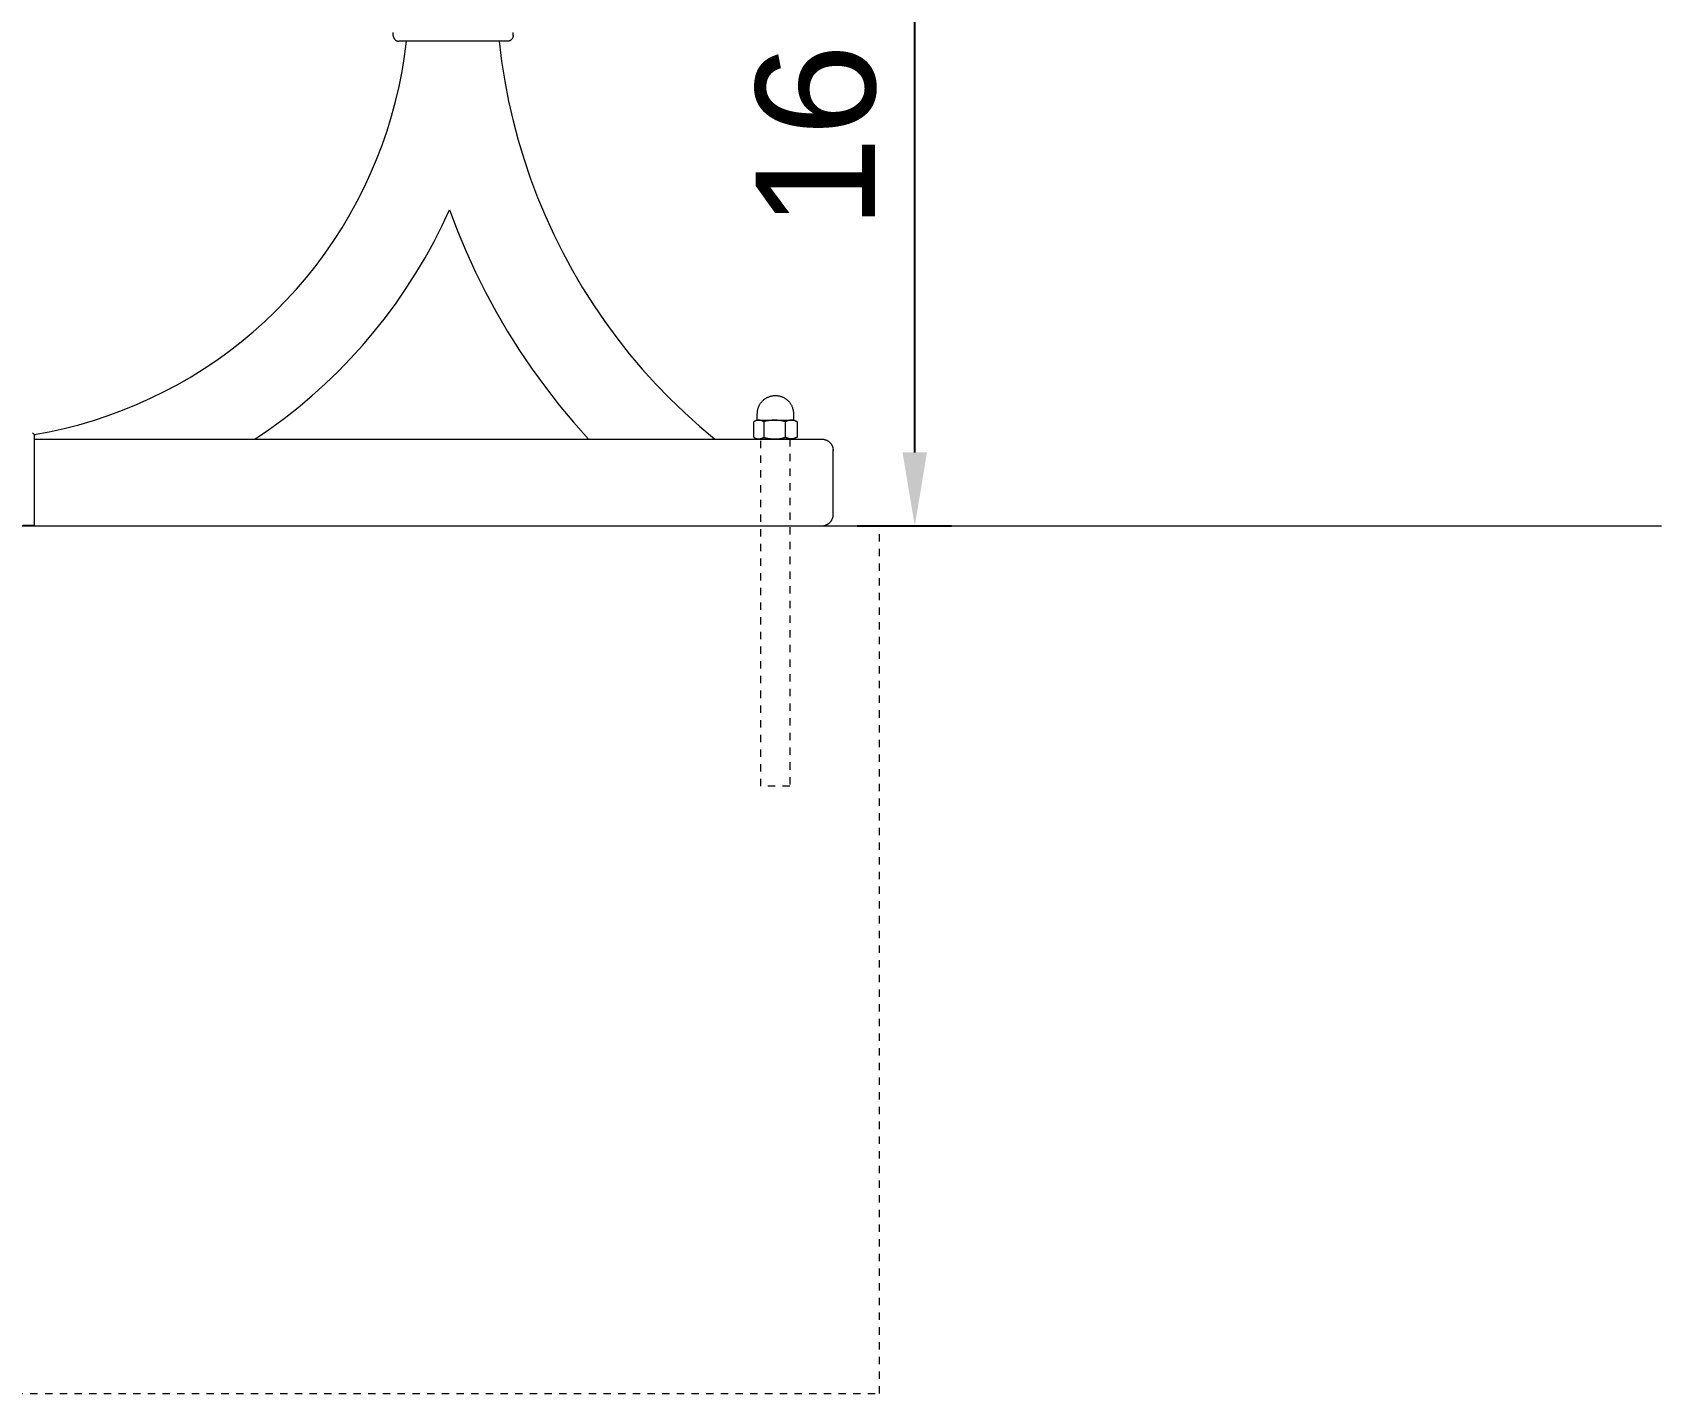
# Model space of a CAD drawing. Header units: inches. Extents: x -10 to 169, y -3 to 129.
# Drawn here: x 146.81 to 168.98, y 85.72 to 104.25 of the extents above; entities that cross this region are included whole.
import ezdxf

# ---------------------------------------------------------------- set-up
doc = ezdxf.new("R2010")
doc.units = ezdxf.units.IN
doc.linetypes.add('HIDDEN', pattern=[1.905, 1.27, -0.635])
for name, color, linetype, lineweight in [('ZANO_R', 7, 'Continuous', 0), ('ZANO_R_przerywana', 250, 'HIDDEN', 0), ('ZANO_W', 1, 'Continuous', 0)]:
    doc.layers.add(name, color=color, linetype=linetype, lineweight=lineweight)
doc.styles.get("Standard").update_dxf_attribs({"font": 'arial.ttf'})
doc.dimstyles.new('amerykanie', dxfattribs={"dimtxt": 50, "dimasz": 50, "dimexe": 0.5, "dimexo": 0.5, "dimgap": 1, "dimtad": 1, "dimdec": 0, "dimzin": 0, "dimlunit": 5, "dimtxsty": 'Standard', "dimcen": 0.09, "dimclrd": 1, "dimclre": 1, "dimclrt": 1, "dimazin": 0, "dimtfac": 1, "dimtdec": 0, "dimtmove": 0, "dimatfit": 3, "dimfxl": 1, "dimtzin": 0, "dimarcsym": 1})

# ---------------------------------------------------------------- blocks, each defined once
blk = doc.blocks.new('*D355')
at = {"layer": 'ZANO_W', "color": 1, "lineweight": -2}
for p, q in [((153.159, 114.45), (159.318, 114.45)), ((158.818, 98.535), (158.818, 113.45)), ((158.035, 97.535), (159.318, 97.535))]:
    blk.add_line(p, q, dxfattribs=at)
at = {"layer": 'ZANO_W', "color": 1}
for points in [[(158.984, 113.45), (158.651, 113.45), (158.818, 114.45)], [(158.651, 98.535), (158.984, 98.535), (158.818, 97.535)]]:
    blk.add_solid(points, dxfattribs=at)
at = {"layer": 'ZANO_W', "color": 1, "insert": (157.477, 105.993), "char_height": 1.625, "attachment_point": 5, "rotation": 90}
blk.add_mtext('16 15/16', dxfattribs=at)

msp = doc.modelspace()

# ---------------------------------------------------------------- linework, layer by layer
at = {"layer": 'ZANO_R'}
for p, q in [((151.71822, 104.25141), (151.71827, 104.2541)), ((151.71822, 104.21204), (151.71822, 104.25141)), ((151.71822, 104.21204), (151.71827, 104.20935)), ((151.71827, 104.20935), (151.71841, 104.20667)), ((151.71841, 104.20667), (151.71864, 104.20399)), ((151.71864, 104.20399), (151.71896, 104.20132)), ((153.35084, 104.20399), (153.35052, 104.20132)), ((153.35107, 104.20667), (153.35084, 104.20399)), ((153.35121, 104.20935), (153.35107, 104.20667)), ((153.35126, 104.21204), (153.35121, 104.20935)), ((153.35125, 104.21204), (153.35125, 104.25141)), ((151.71896, 104.20132), (151.71937, 104.19866)), ((151.71937, 104.19866), (151.71987, 104.19602)), ((151.71987, 104.19602), (151.72046, 104.1934)), ((151.72046, 104.1934), (151.72114, 104.1908)), ((151.72114, 104.1908), (151.72191, 104.18822)), ((151.72191, 104.18822), (151.72277, 104.18567)), ((151.72277, 104.18567), (151.72371, 104.18315)), ((151.72371, 104.18315), (151.72474, 104.18067)), ((151.72474, 104.18067), (151.72586, 104.17822)), ((151.72586, 104.17822), (151.72705, 104.17581)), ((151.72705, 104.17581), (151.72833, 104.17345)), ((151.72833, 104.17345), (151.72969, 104.17113)), ((151.72969, 104.17113), (151.73112, 104.16885)), ((151.73112, 104.16885), (151.73264, 104.16663)), ((151.73264, 104.16663), (151.73422, 104.16446)), ((151.73422, 104.16446), (151.73588, 104.16235)), ((151.73588, 104.16235), (151.73762, 104.16029)), ((151.73762, 104.16029), (151.73942, 104.15829)), ((151.73942, 104.15829), (151.74129, 104.15636)), ((151.74129, 104.15636), (151.74322, 104.15449)), ((151.74322, 104.15449), (151.74522, 104.15269)), ((151.74522, 104.15269), (151.74727, 104.15096)), ((151.74727, 104.15096), (151.74939, 104.1493)), ((151.74939, 104.1493), (151.75156, 104.14771)), ((151.75156, 104.14771), (151.75378, 104.1462)), ((151.75378, 104.1462), (151.75605, 104.14476)), ((151.75605, 104.14476), (151.75837, 104.1434)), ((151.75837, 104.1434), (151.76074, 104.14213)), ((151.76074, 104.14213), (151.76315, 104.14093)), ((151.76315, 104.14093), (151.76559, 104.13982)), ((151.76559, 104.13982), (151.76808, 104.13879)), ((151.76808, 104.13879), (151.7706, 104.13785)), ((151.7706, 104.13785), (151.77314, 104.13699)), ((151.77314, 104.13699), (151.77572, 104.13622)), ((151.77572, 104.13622), (151.77832, 104.13554)), ((151.77832, 104.13554), (151.78094, 104.13495)), ((151.78094, 104.13495), (151.78359, 104.13444)), ((151.78359, 104.13444), (151.78624, 104.13403)), ((151.78624, 104.13403), (151.78891, 104.13371)), ((151.78891, 104.13371), (151.79159, 104.13348)), ((151.79159, 104.13348), (151.79428, 104.13334)), ((151.79428, 104.13334), (151.79696, 104.1333)), ((153.27252, 104.1333), (151.79696, 104.1333)), ((151.87259, 103.92675), (151.89922, 104.1333)), ((153.16069, 104.1333), (153.19415, 103.86049)), ((153.2752, 104.13334), (153.27252, 104.1333)), ((153.27789, 104.13348), (153.2752, 104.13334)), ((153.28057, 104.13371), (153.27789, 104.13348)), ((153.28324, 104.13403), (153.28057, 104.13371)), ((153.28589, 104.13444), (153.28324, 104.13403)), ((153.28854, 104.13495), (153.28589, 104.13444)), ((153.29116, 104.13554), (153.28854, 104.13495)), ((153.29376, 104.13622), (153.29116, 104.13554)), ((153.29634, 104.13699), (153.29376, 104.13622)), ((153.29888, 104.13785), (153.29634, 104.13699)), ((153.3014, 104.13879), (153.29888, 104.13785)), ((153.30389, 104.13982), (153.3014, 104.13879)), ((153.30633, 104.14093), (153.30389, 104.13982)), ((153.30874, 104.14213), (153.30633, 104.14093)), ((153.31111, 104.1434), (153.30874, 104.14213)), ((153.31343, 104.14476), (153.31111, 104.1434)), ((153.3157, 104.1462), (153.31343, 104.14476)), ((153.31792, 104.14771), (153.3157, 104.1462)), ((153.32009, 104.1493), (153.31792, 104.14771)), ((153.32221, 104.15096), (153.32009, 104.1493)), ((153.32426, 104.15269), (153.32221, 104.15096)), ((153.32626, 104.15449), (153.32426, 104.15269)), ((153.32819, 104.15636), (153.32626, 104.15449)), ((153.33006, 104.15829), (153.32819, 104.15636)), ((153.33186, 104.16029), (153.33006, 104.15829)), ((153.3336, 104.16235), (153.33186, 104.16029)), ((153.33526, 104.16446), (153.3336, 104.16235)), ((153.33684, 104.16663), (153.33526, 104.16446)), ((153.33836, 104.16885), (153.33684, 104.16663)), ((153.33979, 104.17113), (153.33836, 104.16885)), ((153.34115, 104.17345), (153.33979, 104.17113)), ((153.34243, 104.17581), (153.34115, 104.17345)), ((153.34362, 104.17822), (153.34243, 104.17581)), ((153.34474, 104.18067), (153.34362, 104.17822)), ((153.34577, 104.18315), (153.34474, 104.18067)), ((153.34671, 104.18567), (153.34577, 104.18315)), ((153.34757, 104.18822), (153.34671, 104.18567)), ((153.34834, 104.1908), (153.34757, 104.18822)), ((153.34902, 104.1934), (153.34834, 104.1908)), ((153.34961, 104.19602), (153.34902, 104.1934)), ((153.35011, 104.19866), (153.34961, 104.19602)), ((153.35052, 104.20132), (153.35011, 104.19866)), ((151.83894, 103.72124), (151.87259, 103.92675)), ((153.19415, 103.86049), (153.23688, 103.58898)), ((151.79832, 103.51698), (151.83894, 103.72124)), ((153.23688, 103.58898), (153.28883, 103.31909)), ((151.75077, 103.31423), (151.79832, 103.51698)), ((153.28883, 103.31909), (153.34993, 103.05112)), ((151.63512, 102.91416), (151.69635, 103.11321)), ((151.69635, 103.11321), (151.75077, 103.31423)), ((151.56715, 102.71731), (151.63512, 102.91416)), ((153.34993, 103.05112), (153.42013, 102.78538)), ((151.49253, 102.52288), (151.56715, 102.71731)), ((153.42013, 102.78538), (153.49934, 102.52219)), ((151.41132, 102.33111), (151.49253, 102.52288)), ((153.49934, 102.52219), (153.58746, 102.26185)), ((151.32364, 102.14222), (151.41132, 102.33111)), ((153.58746, 102.26185), (153.68439, 102.00466)), ((151.22959, 101.95641), (151.32364, 102.14222)), ((153.68439, 102.00466), (153.79003, 101.75092)), ((151.02278, 101.59494), (151.12926, 101.77392)), ((151.12926, 101.77392), (151.22959, 101.95641)), ((152.38149, 101.61679), (152.48469, 101.83808)), ((152.48469, 101.83808), (152.59341, 101.55181)), ((150.91028, 101.41969), (151.02278, 101.59494)), ((152.27094, 101.39907), (152.38149, 101.61679)), ((152.59341, 101.55181), (152.71155, 101.26929)), ((153.79003, 101.75092), (153.90424, 101.50093)), ((150.79187, 101.24837), (150.91028, 101.41969)), ((152.15317, 101.18517), (152.27094, 101.39907)), ((153.90424, 101.50093), (154.0269, 101.25497)), ((150.6677, 101.08118), (150.79187, 101.24837)), ((152.02831, 100.97533), (152.15317, 101.18517)), ((152.71155, 101.26929), (152.83896, 100.99084)), ((154.0269, 101.25497), (154.15786, 101.01332)), ((150.40267, 100.75996), (150.53792, 100.91831)), ((150.53792, 100.91831), (150.6677, 101.08118)), ((151.89651, 100.76978), (152.02831, 100.97533)), ((152.83896, 100.99084), (152.97553, 100.71675)), ((154.15786, 101.01332), (154.29698, 100.77628)), ((150.2621, 100.60629), (150.40267, 100.75996)), ((151.7579, 100.56876), (151.89651, 100.76978)), ((152.97553, 100.71675), (153.12109, 100.44734)), ((154.29698, 100.77628), (154.44408, 100.54411)), ((149.9657, 100.31376), (150.11639, 100.4575)), ((150.11639, 100.4575), (150.2621, 100.60629)), ((151.61265, 100.37248), (151.7579, 100.56876)), ((153.12109, 100.44734), (153.27548, 100.18289)), ((154.44408, 100.54411), (154.59901, 100.31709)), ((149.81021, 100.17522), (149.9657, 100.31376)), ((151.46092, 100.18118), (151.61265, 100.37248)), ((154.59901, 100.31709), (154.76158, 100.09547)), ((149.48554, 99.91442), (149.65009, 100.04206)), ((149.65009, 100.04206), (149.81021, 100.17522)), ((151.13869, 99.81431), (151.30287, 99.99505)), ((151.30287, 99.99505), (151.46092, 100.18118)), ((153.27548, 100.18289), (153.43854, 99.9237)), ((154.76158, 100.09547), (154.93159, 99.87951)), ((149.14387, 99.67631), (149.31673, 99.79246)), ((149.31673, 99.79246), (149.48554, 99.91442)), ((150.96855, 99.63917), (151.13869, 99.81431)), ((153.43854, 99.9237), (153.61009, 99.67004)), ((154.93159, 99.87951), (155.10887, 99.66947)), ((148.78681, 99.462), (148.96716, 99.56612)), ((148.96716, 99.56612), (149.14387, 99.67631)), ((150.79265, 99.46981), (150.96855, 99.63917)), ((153.61009, 99.67004), (153.78995, 99.4222)), ((155.10887, 99.66947), (155.29319, 99.46559)), ((148.41599, 99.27246), (148.60301, 99.36407)), ((148.60301, 99.36407), (148.78681, 99.462)), ((150.61119, 99.30643), (150.79265, 99.46981)), ((153.78995, 99.4222), (153.9779, 99.18044)), ((155.29319, 99.46559), (155.48434, 99.2681)), ((147.83775, 99.03652), (148.03314, 99.10859)), ((148.03314, 99.10859), (148.22596, 99.18727)), ((148.22596, 99.18727), (148.41599, 99.27246)), ((150.23238, 98.99833), (150.42436, 99.14922)), ((150.42436, 99.14922), (150.61119, 99.30643)), ((153.9779, 99.18044), (154.17375, 98.94504)), ((155.48434, 99.2681), (155.68211, 99.07724)), ((156.67698, 99.09708), (156.67827, 99.10538)), ((156.67827, 99.10538), (156.67984, 99.11364)), ((156.67984, 99.11364), (156.68169, 99.12183)), ((156.68169, 99.12183), (156.68381, 99.12996)), ((156.68381, 99.12996), (156.68622, 99.13801)), ((156.68622, 99.13801), (156.6889, 99.14598)), ((156.6889, 99.14598), (156.69185, 99.15384)), ((156.69185, 99.15384), (156.69506, 99.16161)), ((156.69506, 99.16161), (156.69854, 99.16926)), ((156.69854, 99.16926), (156.70228, 99.17678)), ((156.70228, 99.17678), (156.70627, 99.18417)), ((156.70627, 99.18417), (156.71051, 99.19143)), ((156.71051, 99.19143), (156.715, 99.19853)), ((156.715, 99.19853), (156.71973, 99.20547)), ((156.71973, 99.20547), (156.72469, 99.21226)), ((156.72469, 99.21226), (156.72988, 99.21886)), ((156.72988, 99.21886), (156.73529, 99.22529)), ((156.73529, 99.22529), (156.74092, 99.23153)), ((156.74092, 99.23153), (156.74676, 99.23757)), ((156.74676, 99.23757), (156.7528, 99.24341)), ((156.7528, 99.24341), (156.75904, 99.24904)), ((156.75904, 99.24904), (156.76546, 99.25445)), ((156.76546, 99.25445), (156.77207, 99.25964)), ((156.77207, 99.25964), (156.77885, 99.2646)), ((156.77885, 99.2646), (156.7858, 99.26933)), ((156.7858, 99.26933), (156.7929, 99.27382)), ((156.7929, 99.27382), (156.80015, 99.27806)), ((156.80015, 99.27806), (156.80755, 99.28205)), ((156.80755, 99.28205), (156.81507, 99.28579)), ((156.81507, 99.28579), (156.82272, 99.28927)), ((156.82272, 99.28927), (156.83048, 99.29248)), ((156.83048, 99.29248), (156.83835, 99.29543)), ((156.83835, 99.29543), (156.84631, 99.29811)), ((156.84631, 99.29811), (156.85437, 99.30051)), ((156.85437, 99.30051), (156.86249, 99.30264)), ((156.86249, 99.30264), (156.87069, 99.30449)), ((156.87069, 99.30449), (156.87894, 99.30606)), ((156.87894, 99.30606), (156.88725, 99.30735)), ((156.88725, 99.30735), (156.89559, 99.30835)), ((156.89559, 99.30835), (156.90396, 99.30906)), ((156.90396, 99.30906), (156.91235, 99.30949)), ((156.91235, 99.30949), (156.92075, 99.30964)), ((156.92075, 99.30964), (156.92915, 99.30949)), ((156.92915, 99.30949), (156.93754, 99.30906)), ((156.93754, 99.30906), (156.94592, 99.30835)), ((156.94592, 99.30835), (156.95426, 99.30735)), ((156.95426, 99.30735), (156.96256, 99.30606)), ((156.96256, 99.30606), (156.97082, 99.30449)), ((156.97082, 99.30449), (156.97901, 99.30264)), ((156.97901, 99.30264), (156.98714, 99.30051)), ((156.98714, 99.30051), (156.99519, 99.29811)), ((156.99519, 99.29811), (157.00315, 99.29543)), ((157.00315, 99.29543), (157.01102, 99.29248)), ((157.01102, 99.29248), (157.01878, 99.28927)), ((157.01878, 99.28927), (157.02643, 99.28579)), ((157.02643, 99.28579), (157.03396, 99.28205)), ((157.03396, 99.28205), (157.04135, 99.27806)), ((157.04135, 99.27806), (157.0486, 99.27382)), ((157.0486, 99.27382), (157.05571, 99.26933)), ((157.05571, 99.26933), (157.06265, 99.2646)), ((157.06265, 99.2646), (157.06943, 99.25964)), ((157.06943, 99.25964), (157.07604, 99.25445)), ((157.07604, 99.25445), (157.08247, 99.24904)), ((157.08247, 99.24904), (157.0887, 99.24341)), ((157.0887, 99.24341), (157.09475, 99.23757)), ((157.09475, 99.23757), (157.10058, 99.23153)), ((157.10058, 99.23153), (157.10621, 99.22529)), ((157.10621, 99.22529), (157.11163, 99.21886)), ((157.11163, 99.21886), (157.11682, 99.21226)), ((157.11682, 99.21226), (157.12178, 99.20547)), ((157.12178, 99.20547), (157.12651, 99.19853)), ((157.12651, 99.19853), (157.13099, 99.19143)), ((157.13099, 99.19143), (157.13524, 99.18417)), ((157.13524, 99.18417), (157.13923, 99.17678)), ((157.13923, 99.17678), (157.14297, 99.16926)), ((157.14297, 99.16926), (157.14644, 99.16161)), ((157.14644, 99.16161), (157.14966, 99.15384)), ((157.14966, 99.15384), (157.15261, 99.14598)), ((157.15261, 99.14598), (157.15529, 99.13801)), ((157.15529, 99.13801), (157.15769, 99.12996)), ((157.15769, 99.12996), (157.15982, 99.12183)), ((157.15982, 99.12183), (157.16167, 99.11364)), ((157.16167, 99.11364), (157.16324, 99.10538)), ((157.16324, 99.10538), (157.16452, 99.09708)), ((147.23847, 98.86075), (147.44019, 98.91253)), ((147.44019, 98.91253), (147.64002, 98.97114)), ((147.64002, 98.97114), (147.83775, 99.03652)), ((150.03546, 98.85396), (150.23238, 98.99833)), ((154.17375, 98.94504), (154.37729, 98.71625)), ((155.68211, 99.07724), (155.88627, 98.89322)), ((155.88627, 98.89322), (156.09657, 98.71625)), ((156.62909, 98.95452), (156.62549, 98.95214)), ((156.62549, 98.74194), (156.62549, 98.95214)), ((156.63276, 98.95679), (156.62909, 98.95452)), ((156.63651, 98.95893), (156.63276, 98.95679)), ((156.63391, 98.95713), (156.66485, 98.97499)), ((156.64032, 98.96095), (156.63651, 98.95893)), ((156.6442, 98.96284), (156.64032, 98.96095)), ((156.64814, 98.9646), (156.6442, 98.96284)), ((156.65214, 98.96623), (156.64814, 98.9646)), ((156.65619, 98.96773), (156.65214, 98.96623)), ((156.66028, 98.96909), (156.65619, 98.96773)), ((156.66442, 98.97031), (156.66028, 98.96909)), ((156.6686, 98.9714), (156.66442, 98.97031)), ((156.66485, 98.97499), (156.66485, 98.97499)), ((156.66485, 98.97499), (156.66485, 98.97499)), ((156.66485, 98.97499), (156.66485, 98.97499)), ((156.66485, 98.97499), (156.66486, 98.97499)), ((156.66486, 98.97499), (156.66492, 98.97499)), ((156.66492, 98.97499), (156.66522, 98.97499)), ((156.66522, 98.97499), (156.66653, 98.97499)), ((156.66653, 98.97499), (156.67186, 98.97499)), ((156.67281, 98.97235), (156.6686, 98.9714)), ((156.67031, 98.97504), (156.67047, 98.97505)), ((156.67047, 98.97505), (156.67062, 98.97507)), ((156.67062, 98.97507), (156.67078, 98.97509)), ((156.67078, 98.97509), (156.67094, 98.97512)), ((156.67094, 98.97512), (156.6711, 98.97515)), ((156.6711, 98.97515), (156.67125, 98.97519)), ((156.67125, 98.97519), (156.67141, 98.97524)), ((156.67141, 98.97524), (156.67156, 98.97529)), ((156.67156, 98.97529), (156.67171, 98.97534)), ((156.67171, 98.97534), (156.67186, 98.9754)), ((156.67186, 98.9754), (156.67201, 98.97547)), ((156.67186, 98.97499), (156.69236, 98.97499)), ((156.67201, 98.97547), (156.67215, 98.97554)), ((156.67215, 98.97554), (156.67229, 98.97562)), ((156.67229, 98.97562), (156.67243, 98.9757)), ((156.67243, 98.9757), (156.67257, 98.97578)), ((156.67257, 98.97578), (156.6727, 98.97587)), ((156.6727, 98.97587), (156.67283, 98.97597)), ((156.67705, 98.97316), (156.67281, 98.97235)), ((156.67283, 98.97597), (156.67296, 98.97607)), ((156.67296, 98.97607), (156.67308, 98.97617)), ((156.67308, 98.97617), (156.6732, 98.97628)), ((156.6732, 98.97628), (156.67332, 98.97639)), ((156.67332, 98.97639), (156.67343, 98.9765)), ((156.67343, 98.9765), (156.67354, 98.97662)), ((156.67354, 98.97662), (156.67364, 98.97675)), ((156.67364, 98.97675), (156.67374, 98.97687)), ((156.67374, 98.97687), (156.67383, 98.977)), ((156.67383, 98.977), (156.67392, 98.97714)), ((156.67392, 98.97714), (156.67401, 98.97727)), ((156.67401, 98.97727), (156.67409, 98.97741)), ((156.67409, 98.97741), (156.67417, 98.97755)), ((156.67417, 98.97755), (156.67424, 98.97769)), ((156.67424, 98.97769), (156.67431, 98.97784)), ((156.67431, 98.97784), (156.67437, 98.97799)), ((156.67437, 98.97799), (156.67442, 98.97814)), ((156.67442, 98.97814), (156.67447, 98.97829)), ((156.67447, 98.97829), (156.67452, 98.97845)), ((156.67452, 98.97845), (156.67456, 98.9786)), ((156.67456, 98.9786), (156.67459, 98.97876)), ((156.67459, 98.97876), (156.67462, 98.97892)), ((156.67462, 98.97892), (156.67465, 98.97908)), ((156.67465, 98.97908), (156.67467, 98.97924)), ((156.67467, 98.97924), (156.67468, 98.9794)), ((156.67468, 98.9794), (156.67469, 98.97956)), ((156.67469, 99.06358), (156.67483, 99.07198)), ((156.67469, 98.97972), (156.67469, 99.06358)), ((156.67469, 98.97956), (156.67469, 98.97972)), ((156.67483, 99.07198), (156.67526, 99.08037)), ((156.67526, 99.08037), (156.67598, 99.08874)), ((156.67598, 99.08874), (156.67698, 99.09708)), ((156.68131, 98.97383), (156.67705, 98.97316)), ((156.68559, 98.97436), (156.68131, 98.97383)), ((156.68989, 98.97475), (156.68559, 98.97436)), ((156.6942, 98.97499), (156.68989, 98.97475)), ((156.69851, 98.97475), (156.6942, 98.97499)), ((156.69431, 98.97499), (156.90653, 98.97499)), ((156.70281, 98.97436), (156.69851, 98.97475)), ((156.70709, 98.97383), (156.70281, 98.97436)), ((156.71135, 98.97316), (156.70709, 98.97383)), ((156.71559, 98.97235), (156.71135, 98.97316)), ((156.7198, 98.9714), (156.71559, 98.97235)), ((156.72398, 98.97031), (156.7198, 98.9714)), ((156.72812, 98.96909), (156.72398, 98.97031)), ((156.73221, 98.96773), (156.72812, 98.96909)), ((156.73626, 98.96623), (156.73221, 98.96773)), ((156.74026, 98.9646), (156.73626, 98.96623)), ((156.7442, 98.96284), (156.74026, 98.9646)), ((156.74807, 98.96095), (156.7442, 98.96284)), ((156.75189, 98.95893), (156.74807, 98.96095)), ((156.75564, 98.95679), (156.75189, 98.95893)), ((156.75931, 98.95452), (156.75564, 98.95679)), ((156.76291, 98.95214), (156.75931, 98.95452)), ((156.77891, 98.95674), (156.76291, 98.95214)), ((156.76291, 98.95214), (156.76291, 98.74194)), ((156.79505, 98.96084), (156.77891, 98.95674)), ((156.81132, 98.96442), (156.79505, 98.96084)), ((156.82769, 98.96749), (156.81132, 98.96442)), ((156.84414, 98.97004), (156.82769, 98.96749)), ((156.86068, 98.97206), (156.84414, 98.97004)), ((156.87726, 98.97357), (156.86068, 98.97206)), ((156.89389, 98.97454), (156.87726, 98.97357)), ((156.91054, 98.97499), (156.89389, 98.97454)), ((156.92718, 98.97454), (156.91054, 98.97499)), ((156.91485, 98.97499), (157.13492, 98.97499)), ((156.94381, 98.97357), (156.92718, 98.97454)), ((156.9604, 98.97206), (156.94381, 98.97357)), ((156.97693, 98.97004), (156.9604, 98.97206)), ((156.99338, 98.96749), (156.97693, 98.97004)), ((157.00975, 98.96442), (156.99338, 98.96749)), ((157.02602, 98.96084), (157.00975, 98.96442)), ((157.04216, 98.95674), (157.02602, 98.96084)), ((157.05816, 98.95214), (157.04216, 98.95674)), ((157.06298, 98.95487), (157.05816, 98.95214)), ((157.05816, 98.74194), (157.05816, 98.95214)), ((157.06788, 98.95743), (157.06298, 98.95487)), ((157.07287, 98.95984), (157.06788, 98.95743)), ((157.07793, 98.96207), (157.07287, 98.95984)), ((157.08307, 98.96414), (157.07793, 98.96207)), ((157.08827, 98.96603), (157.08307, 98.96414)), ((157.09353, 98.96775), (157.08827, 98.96603)), ((157.09885, 98.96929), (157.09353, 98.96775)), ((157.10422, 98.97065), (157.09885, 98.96929)), ((157.10962, 98.97183), (157.10422, 98.97065)), ((157.11507, 98.97283), (157.10962, 98.97183)), ((157.12054, 98.97364), (157.11507, 98.97283)), ((157.12604, 98.97428), (157.12054, 98.97364)), ((157.13156, 98.97473), (157.12604, 98.97428)), ((157.13709, 98.97499), (157.13156, 98.97473)), ((157.14265, 98.97473), (157.13713, 98.97499)), ((157.13936, 98.97499), (157.17665, 98.97499)), ((157.14817, 98.97428), (157.14265, 98.97473)), ((157.15366, 98.97364), (157.14817, 98.97428)), ((157.15914, 98.97283), (157.15366, 98.97364)), ((157.16458, 98.97183), (157.15914, 98.97283)), ((157.16452, 99.09708), (157.16553, 99.08874)), ((157.16998, 98.97065), (157.16458, 98.97183)), ((157.16553, 99.08874), (157.16624, 99.08037)), ((157.16624, 99.08037), (157.16667, 99.07198)), ((157.16667, 99.07198), (157.16682, 99.06358)), ((157.16682, 99.06358), (157.16682, 98.97972)), ((157.16682, 98.97972), (157.16682, 98.97956)), ((157.16682, 98.97956), (157.16682, 98.9794)), ((157.16682, 98.9794), (157.16684, 98.97924)), ((157.16684, 98.97924), (157.16686, 98.97908)), ((157.16686, 98.97908), (157.16688, 98.97892)), ((157.16688, 98.97892), (157.16691, 98.97876)), ((157.16691, 98.97876), (157.16695, 98.9786)), ((157.16695, 98.9786), (157.16699, 98.97845)), ((157.16699, 98.97845), (157.16703, 98.97829)), ((157.16703, 98.97829), (157.16708, 98.97814)), ((157.16708, 98.97814), (157.16714, 98.97799)), ((157.16714, 98.97799), (157.1672, 98.97784)), ((157.1672, 98.97784), (157.16727, 98.97769)), ((157.16727, 98.97769), (157.16734, 98.97755)), ((157.16734, 98.97755), (157.16741, 98.97741)), ((157.16741, 98.97741), (157.16749, 98.97727)), ((157.16749, 98.97727), (157.16758, 98.97714)), ((157.16758, 98.97714), (157.16767, 98.977)), ((157.16767, 98.977), (157.16777, 98.97687)), ((157.16777, 98.97687), (157.16787, 98.97675)), ((157.16787, 98.97675), (157.16797, 98.97662)), ((157.16797, 98.97662), (157.16808, 98.9765)), ((157.16808, 98.9765), (157.16819, 98.97639)), ((157.16819, 98.97639), (157.1683, 98.97628)), ((157.1683, 98.97628), (157.16842, 98.97617)), ((157.16842, 98.97617), (157.16855, 98.97607)), ((157.16855, 98.97607), (157.16867, 98.97597)), ((157.16867, 98.97597), (157.1688, 98.97587)), ((157.1688, 98.97587), (157.16894, 98.97578)), ((157.16894, 98.97578), (157.16907, 98.9757)), ((157.16907, 98.9757), (157.16921, 98.97562)), ((157.16921, 98.97562), (157.16935, 98.97554)), ((157.16935, 98.97554), (157.1695, 98.97547)), ((157.1695, 98.97547), (157.16964, 98.9754)), ((157.16964, 98.9754), (157.16979, 98.97534)), ((157.16979, 98.97534), (157.16994, 98.97529)), ((157.16994, 98.97529), (157.1701, 98.97524)), ((157.17535, 98.96929), (157.16998, 98.97065)), ((157.1701, 98.97524), (157.17025, 98.97519)), ((157.17025, 98.97519), (157.17041, 98.97515)), ((157.17041, 98.97515), (157.17056, 98.97512)), ((157.17056, 98.97512), (157.17072, 98.97509)), ((157.17072, 98.97509), (157.17088, 98.97507)), ((157.17088, 98.97507), (157.17104, 98.97505)), ((157.17104, 98.97505), (157.1712, 98.97504)), ((157.18066, 98.96775), (157.17535, 98.96929)), ((157.17666, 98.97499), (157.20981, 98.95585)), ((157.18592, 98.96603), (157.18066, 98.96775)), ((157.19112, 98.96414), (157.18592, 98.96603)), ((157.19625, 98.96207), (157.19112, 98.96414)), ((157.20131, 98.95984), (157.19625, 98.96207)), ((157.2063, 98.95743), (157.20131, 98.95984)), ((157.2112, 98.95487), (157.2063, 98.95743)), ((157.20981, 98.95585), (157.21601, 98.95214)), ((157.21601, 98.95214), (157.2112, 98.95487)), ((157.21601, 98.95214), (157.21601, 98.74194)), ((146.80872, 98.80252), (146.81088, 98.80087)), ((146.81088, 98.80087), (146.81295, 98.7992)), ((146.81295, 98.7992), (146.81492, 98.79751)), ((146.81492, 98.79751), (146.8168, 98.7958)), ((146.8168, 98.7958), (146.81858, 98.79408)), ((146.81858, 98.79408), (146.82026, 98.79234)), ((146.82026, 98.79234), (146.82184, 98.79059)), ((146.82184, 98.79059), (146.8226, 98.78972)), ((146.8226, 98.78972), (146.82333, 98.78884)), ((146.82333, 98.78884), (146.82404, 98.78795)), ((146.82404, 98.78795), (146.82472, 98.78707)), ((146.82472, 98.78707), (146.82538, 98.78618)), ((146.82538, 98.78618), (146.82601, 98.7853)), ((146.82601, 98.7853), (146.82662, 98.78441)), ((146.82662, 98.78441), (146.82721, 98.78352)), ((146.82721, 98.78352), (146.82777, 98.78263)), ((146.82777, 98.78263), (146.82831, 98.78174)), ((146.82831, 98.78174), (146.82882, 98.78085)), ((146.82882, 98.78085), (146.82931, 98.77995)), ((146.82931, 98.77995), (146.82978, 98.77906)), ((146.82978, 98.77906), (146.83022, 98.77817)), ((146.83022, 98.77817), (146.83064, 98.77728)), ((146.83034, 98.77792), (147.03511, 98.81586)), ((146.83064, 98.77728), (146.83104, 98.77639)), ((146.83104, 98.77639), (146.83141, 98.77551)), ((146.83141, 98.77551), (146.83176, 98.77462)), ((146.83176, 98.77462), (146.83209, 98.77373)), ((146.83209, 98.77373), (146.83239, 98.77285)), ((146.83239, 98.77285), (146.83267, 98.77196)), ((146.83267, 98.77196), (146.83293, 98.77108)), ((146.83293, 98.77108), (146.83317, 98.7702)), ((146.83317, 98.7702), (146.83339, 98.76933)), ((146.83339, 98.76933), (146.83358, 98.76845)), ((146.83358, 98.76845), (146.83375, 98.76758)), ((146.83375, 98.76758), (146.8339, 98.76671)), ((146.8339, 98.76671), (146.83403, 98.76585)), ((146.83403, 98.76585), (146.83414, 98.76498)), ((146.83414, 98.76498), (146.83423, 98.76412)), ((146.83423, 98.76412), (146.8343, 98.76327)), ((146.8343, 98.76327), (146.83435, 98.76241)), ((146.83435, 98.76241), (146.83438, 98.76156)), ((146.83438, 98.76156), (146.83439, 98.76072)), ((146.83439, 98.7569), (146.83439, 98.76072)), ((146.83439, 98.7468), (146.83439, 98.7569)), ((146.83439, 98.73017), (146.83439, 98.7468)), ((146.83439, 98.7073), (146.83439, 98.73017)), ((146.83439, 98.71625), (156.3302, 98.71625)), ((146.83439, 98.67908), (146.83439, 98.7073)), ((146.83439, 98.64684), (146.83439, 98.67908)), ((147.03511, 98.81586), (147.23847, 98.86075)), ((149.83382, 98.71625), (150.03546, 98.85396)), ((149.83382, 98.71625), (150.18019, 98.71625)), ((156.3302, 98.71625), (157.55067, 98.71625)), ((156.62549, 98.74194), (156.62909, 98.73956)), ((156.62909, 98.73956), (156.63276, 98.73729)), ((156.63276, 98.73729), (156.63651, 98.73515)), ((156.66485, 98.71909), (156.63393, 98.73694)), ((156.63651, 98.73515), (156.64032, 98.73313)), ((156.64032, 98.73313), (156.6442, 98.73124)), ((156.6442, 98.73124), (156.64814, 98.72948)), ((156.64516, 98.71909), (156.66485, 98.71909)), ((156.64814, 98.72948), (156.65214, 98.72785)), ((156.65214, 98.72785), (156.65619, 98.72635)), ((156.65619, 98.72635), (156.66028, 98.72499)), ((156.66028, 98.72499), (156.66442, 98.72376)), ((156.66442, 98.72376), (156.6686, 98.72268)), ((156.66486, 98.71909), (156.69244, 98.71909)), ((156.6686, 98.72268), (156.67281, 98.72173)), ((156.67281, 98.72173), (156.67705, 98.72092)), ((156.67705, 98.72092), (156.68131, 98.72025)), ((156.68131, 98.72025), (156.68559, 98.71972)), ((156.68559, 98.71972), (156.68989, 98.71933)), ((156.68989, 98.71933), (156.6942, 98.71909)), ((156.6942, 98.71909), (156.69851, 98.71933)), ((156.69609, 98.71909), (156.90619, 98.71909)), ((156.69851, 98.71933), (156.70281, 98.71972)), ((156.70281, 98.71972), (156.70709, 98.72025)), ((156.70709, 98.72025), (156.71135, 98.72092)), ((156.71135, 98.72092), (156.71559, 98.72173)), ((156.71559, 98.72173), (156.7198, 98.72268)), ((156.7198, 98.72268), (156.72398, 98.72377)), ((156.72398, 98.72377), (156.72812, 98.72499)), ((156.72812, 98.72499), (156.73221, 98.72635)), ((156.73221, 98.72635), (156.73626, 98.72785)), ((156.73626, 98.72785), (156.74026, 98.72948)), ((156.74026, 98.72948), (156.7442, 98.73124)), ((156.7442, 98.73124), (156.74807, 98.73313)), ((156.74807, 98.73313), (156.75189, 98.73515)), ((156.75189, 98.73515), (156.75564, 98.73729)), ((156.75564, 98.73729), (156.75931, 98.73956)), ((156.75931, 98.73956), (156.76291, 98.74194)), ((156.76291, 98.74194), (156.77891, 98.73734)), ((156.77891, 98.73734), (156.79505, 98.73324)), ((156.79505, 98.73324), (156.81132, 98.72966)), ((156.81132, 98.72966), (156.82769, 98.72659)), ((156.82769, 98.72659), (156.84414, 98.72404)), ((156.84414, 98.72404), (156.86068, 98.72202)), ((156.86068, 98.72202), (156.87726, 98.72051)), ((156.87726, 98.72051), (156.89389, 98.71954)), ((156.89389, 98.71954), (156.91054, 98.71909)), ((156.91054, 98.71909), (156.92718, 98.71954)), ((156.91428, 98.71909), (157.13501, 98.71909)), ((156.92718, 98.71954), (156.94381, 98.72051)), ((156.94381, 98.72051), (156.9604, 98.72202)), ((156.9604, 98.72202), (156.97693, 98.72404)), ((156.97693, 98.72404), (156.99338, 98.72659)), ((156.99338, 98.72659), (157.00975, 98.72966)), ((157.00975, 98.72966), (157.02602, 98.73324)), ((157.02602, 98.73324), (157.04216, 98.73734)), ((157.04216, 98.73734), (157.05816, 98.74194)), ((157.06298, 98.73921), (157.05816, 98.74194)), ((157.06788, 98.73664), (157.06298, 98.73921)), ((157.07287, 98.73424), (157.06788, 98.73664)), ((157.07793, 98.73201), (157.07287, 98.73424)), ((157.08307, 98.72994), (157.07793, 98.73201)), ((157.08827, 98.72805), (157.08307, 98.72994)), ((157.09353, 98.72633), (157.08827, 98.72805)), ((157.09885, 98.72479), (157.09353, 98.72633)), ((157.10422, 98.72343), (157.09885, 98.72479)), ((157.10962, 98.72225), (157.10422, 98.72343)), ((157.11507, 98.72125), (157.10962, 98.72225)), ((157.12054, 98.72044), (157.11507, 98.72125)), ((157.12604, 98.7198), (157.12054, 98.72044)), ((157.13156, 98.71935), (157.12604, 98.7198)), ((157.13709, 98.71909), (157.13156, 98.71935)), ((157.14262, 98.71935), (157.13709, 98.71909)), ((157.13936, 98.71909), (157.17665, 98.71909)), ((157.14813, 98.7198), (157.14262, 98.71935)), ((157.15363, 98.72043), (157.14813, 98.7198)), ((157.15911, 98.72125), (157.15363, 98.72043)), ((157.16455, 98.72225), (157.15911, 98.72125)), ((157.16996, 98.72343), (157.16455, 98.72225)), ((157.17533, 98.72479), (157.16996, 98.72343)), ((157.18064, 98.72633), (157.17533, 98.72479)), ((157.17665, 98.71909), (157.19634, 98.71909)), ((157.20981, 98.73823), (157.17666, 98.71909)), ((157.18591, 98.72805), (157.18064, 98.72633)), ((157.19111, 98.72994), (157.18591, 98.72805)), ((157.19624, 98.732), (157.19111, 98.72994)), ((157.20131, 98.73424), (157.19624, 98.732)), ((157.20629, 98.73664), (157.20131, 98.73424)), ((157.2112, 98.73921), (157.20629, 98.73664)), ((157.21601, 98.74194), (157.20981, 98.73823)), ((157.21601, 98.74194), (157.2112, 98.73921)), ((157.55067, 98.71625), (157.55614, 98.71616)), ((157.55614, 98.71616), (157.56159, 98.71587)), ((157.56159, 98.71587), (157.56704, 98.7154)), ((157.56704, 98.7154), (157.57246, 98.71474)), ((157.57246, 98.71474), (157.57786, 98.71389)), ((157.57786, 98.71389), (157.58322, 98.71285)), ((157.58322, 98.71285), (157.58855, 98.71163)), ((157.58855, 98.71163), (157.59383, 98.71023)), ((157.59383, 98.71023), (157.59905, 98.70864)), ((157.59905, 98.70864), (157.60422, 98.70687)), ((157.60422, 98.70687), (157.60933, 98.70492)), ((157.60933, 98.70492), (157.61436, 98.7028)), ((157.61436, 98.7028), (157.61932, 98.7005)), ((157.61932, 98.7005), (157.62419, 98.69804)), ((157.62419, 98.69804), (157.62898, 98.6954)), ((157.62898, 98.6954), (157.63367, 98.69261)), ((157.63367, 98.69261), (157.63827, 98.68965)), ((157.63827, 98.68965), (157.64275, 98.68653)), ((157.64275, 98.68653), (157.64713, 98.68326)), ((157.64713, 98.68326), (157.65139, 98.67984)), ((157.65139, 98.67984), (157.65553, 98.67627)), ((157.65553, 98.67627), (157.65954, 98.67256)), ((157.65954, 98.67256), (157.66342, 98.66872)), ((157.66342, 98.66872), (157.66717, 98.66474)), ((157.66717, 98.66474), (157.67077, 98.66064)), ((157.67077, 98.66064), (157.67424, 98.65641)), ((146.83439, 98.6122), (146.83439, 98.64684)), ((146.83439, 98.57692), (146.83439, 98.6122)), ((146.83439, 97.54142), (146.83439, 98.57677)), ((157.67424, 98.65641), (157.67755, 98.65206)), ((157.67755, 98.65206), (157.68071, 98.64761)), ((157.68071, 98.64761), (157.68371, 98.64304)), ((157.68371, 98.64304), (157.68655, 98.63838)), ((157.68655, 98.63838), (157.68923, 98.63361)), ((157.68923, 98.63361), (157.69175, 98.62876)), ((157.69175, 98.62876), (157.69409, 98.62383)), ((157.69409, 98.62383), (157.69626, 98.61881)), ((157.69626, 98.61881), (157.69825, 98.61373)), ((157.69825, 98.61373), (157.70007, 98.60857)), ((157.70007, 98.60857), (157.70171, 98.60336)), ((157.70171, 98.60336), (157.70317, 98.5981)), ((157.70317, 98.5981), (157.70444, 98.59278)), ((157.70444, 98.59278), (157.70552, 98.58743)), ((157.70616, 98.58378), (157.70693, 98.57836)), ((157.70693, 98.57836), (157.70752, 98.57292)), ((157.70787, 98.56819), (157.70752, 98.57292)), ((157.70808, 98.56344), (157.70787, 98.56819)), ((157.70808, 98.56344), (157.70815, 98.55877)), ((157.70815, 98.52895), (157.70815, 98.55877)), ((157.70815, 97.69263), (157.70815, 98.52895)), ((157.61687, 97.54974), (157.62175, 97.5521)), ((157.62175, 97.5521), (157.62655, 97.55463)), ((157.62655, 97.55463), (157.63126, 97.55733)), ((157.63126, 97.55733), (157.63587, 97.56019)), ((157.63587, 97.56019), (157.64038, 97.5632)), ((157.64038, 97.5632), (157.64479, 97.56637)), ((157.64479, 97.56637), (157.64908, 97.56968)), ((157.64908, 97.56968), (157.65326, 97.57315)), ((157.65326, 97.57315), (157.65731, 97.57675)), ((157.65731, 97.57675), (157.66124, 97.58049)), ((157.66124, 97.58049), (157.66504, 97.58437)), ((157.66504, 97.58437), (157.6687, 97.58837)), ((157.6687, 97.58837), (157.67222, 97.5925)), ((157.67222, 97.5925), (157.6756, 97.59675)), ((157.6756, 97.59675), (157.67883, 97.60111)), ((157.67883, 97.60111), (157.6819, 97.60558)), ((157.6819, 97.60558), (157.68483, 97.61015)), ((157.68483, 97.61015), (157.68759, 97.61482)), ((157.68759, 97.61482), (157.69019, 97.61958)), ((157.69019, 97.61958), (157.69262, 97.62443)), ((157.69262, 97.62443), (157.69488, 97.62936)), ((157.69488, 97.62936), (157.69698, 97.63437)), ((157.69698, 97.63437), (157.6989, 97.63944)), ((157.6989, 97.63944), (157.70064, 97.64458)), ((157.70064, 97.64458), (157.70221, 97.64977)), ((157.70221, 97.64977), (157.7036, 97.65502)), ((157.7036, 97.65502), (157.7048, 97.66031)), ((157.7048, 97.66031), (157.70582, 97.66564)), ((157.70582, 97.66564), (157.70666, 97.671)), ((157.70666, 97.671), (157.70731, 97.67638)), ((157.70731, 97.67638), (157.70778, 97.68179)), ((157.70778, 97.68179), (157.70806, 97.68721)), ((157.70806, 97.68721), (157.70815, 97.69263)), ((130.77902, 97.53515), (158.33808, 97.53515)), ((146.83439, 97.54142), (146.67691, 97.54142)), ((157.55388, 97.53518), (157.5593, 97.53539)), ((157.5593, 97.53539), (157.56471, 97.53578)), ((157.56471, 97.53578), (157.57011, 97.53636)), ((157.57011, 97.53636), (157.57548, 97.53712)), ((157.57548, 97.53712), (157.58082, 97.53806)), ((157.58082, 97.53806), (157.58613, 97.53919)), ((157.58613, 97.53919), (157.59139, 97.54051)), ((157.59139, 97.54051), (157.59661, 97.542)), ((157.59661, 97.542), (157.60177, 97.54367)), ((157.60177, 97.54367), (157.60687, 97.54552)), ((157.60687, 97.54552), (157.61191, 97.54754)), ((157.61191, 97.54754), (157.61687, 97.54974))]:
    msp.add_line(p, q, dxfattribs=at)
msp.add_lwpolyline([(-10.09135, 97.53515), (168.98063, 97.53515)], dxfattribs=at)
at = {"layer": 'ZANO_R_przerywana', "ltscale": 0.05}
for p, q in [((156.7239, 93.99184), (156.7239, 98.71625)), ((157.1176, 98.71625), (157.1176, 93.99184)), ((158.33808, 85.72413), (158.33808, 97.53515)), ((157.1176, 93.99184), (156.7239, 93.99184)), ((130.77902, 85.72413), (158.33808, 85.72413))]:
    msp.add_line(p, q, dxfattribs=at)

# ---------------------------------------------------------------- dimensions: what is measured, and where the dimension line sits
at = {"layer": 'ZANO_W'}
dim = msp.add_linear_dim(base=(158.81758, 114.44995), p1=(157.53504, 97.53515), p2=(152.65925, 114.44995), angle=90, dimstyle='amerykanie', override={"dimtxt": 1.625, "dimasz": 1, "dimgap": 0.5, "dimdec": 4, "dimaunit": 1, "dimadec": 1, "dimtdec": 4, "dimtmove": 1, "dimfrac": 2}, dxfattribs=at)
dim.commit()
dim.dimension.update_dxf_attribs({"geometry": '*D355', "text_midpoint": (157.47737, 105.99255)})

doc.saveas('drawing.dxf')
